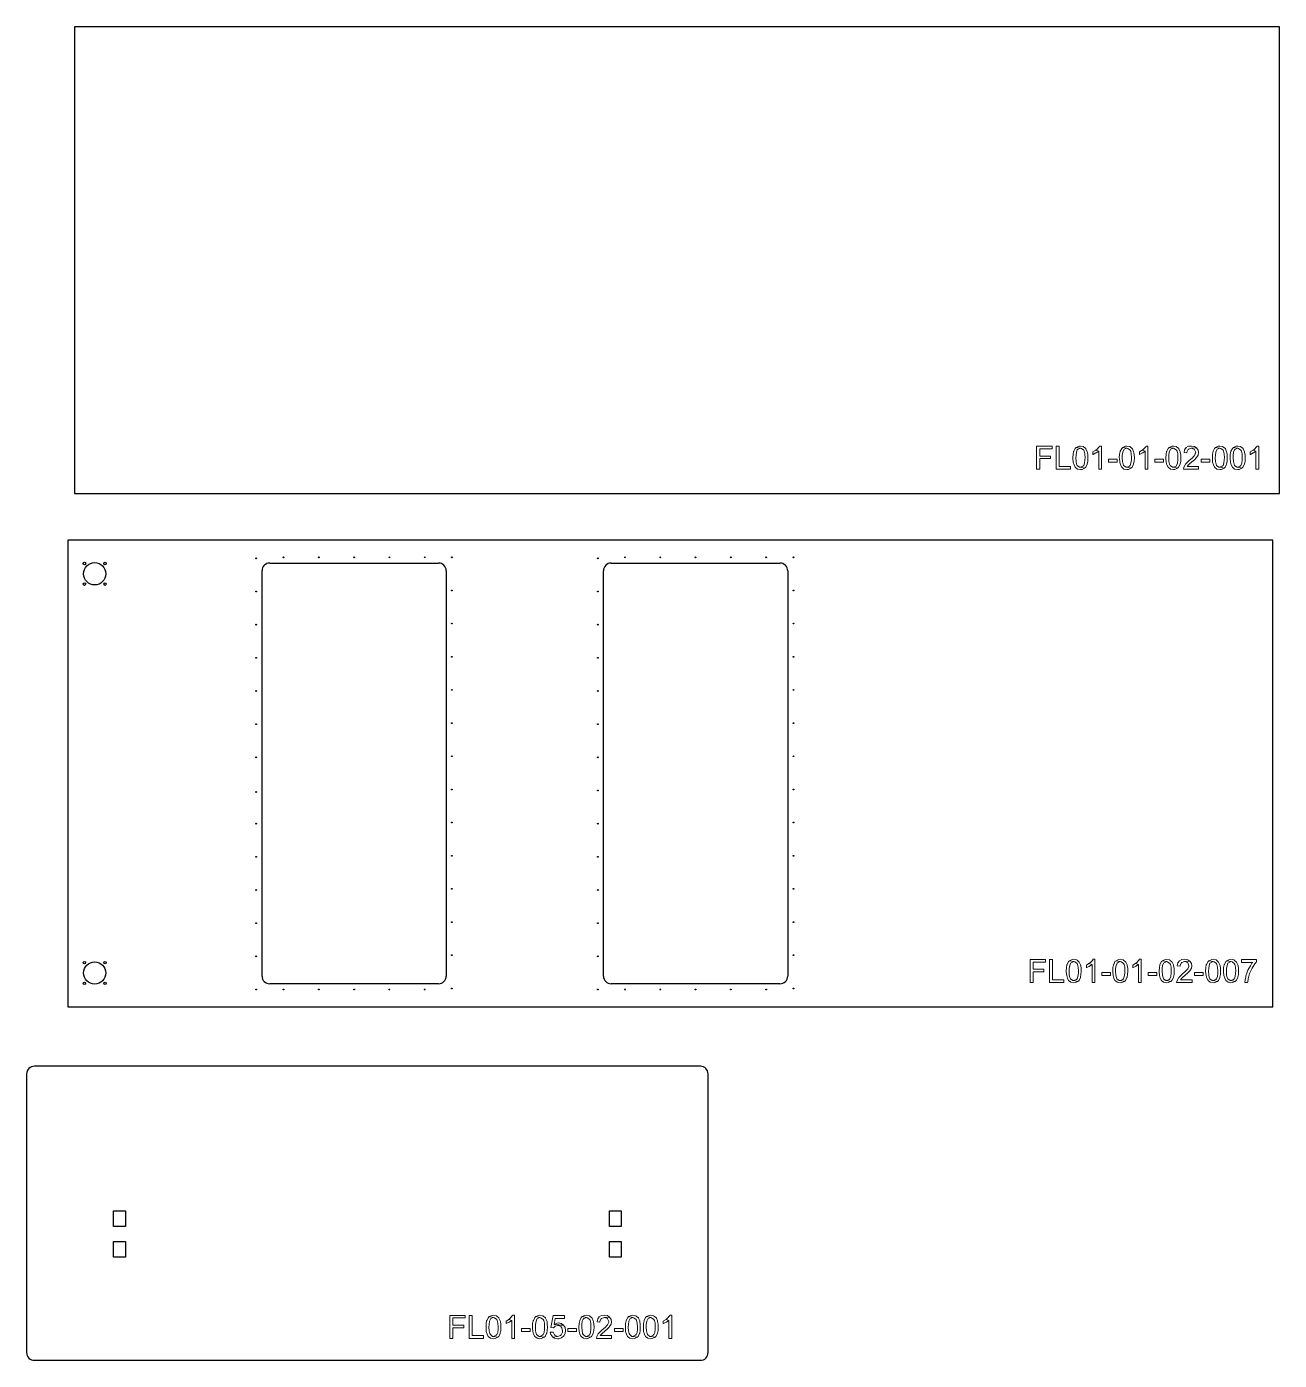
# Model space of a CAD drawing. Header units: millimetres. Extents: x 977 to 12288, y -94 to 5752.
# Drawn here: x 2686 to 4318, y 2632 to 4370 of the extents above; entities that cross this region are included whole.
import ezdxf

# ---------------------------------------------------------------- set-up
doc = ezdxf.new("R2010")
doc.units = ezdxf.units.MM

msp = doc.modelspace()

# ---------------------------------------------------------------- linework, layer by layer
at = {"color": 7, "linetype": 'Continuous', "lineweight": 25}
for p, q in [((4318.05211823, 4369.53646335), (2748.05211823, 4369.53646335)), ((2748.05211823, 4369.53646335), (2748.05211823, 3761.53646335)), ((4318.05211823, 3761.53646335), (4318.05211823, 4369.53646335)), ((2748.05211823, 3761.53646335), (4318.05211823, 3761.53646335)), ((4309.36430364, 3700.87212501), (2739.36430364, 3700.87212501)), ((2739.36430364, 3700.87212501), (2739.36430364, 3092.87212501)), ((4309.36430364, 3092.87212501), (4309.36430364, 3700.87212501)), ((3002.36430364, 3670.87212501), (3222.36430364, 3670.87212501)), ((3447.36430364, 3670.87212501), (3667.36430364, 3670.87212501)), ((2992.36430364, 3132.87212501), (2992.36430364, 3660.87212501)), ((3232.36430364, 3660.87212501), (3232.36430364, 3132.87212501)), ((3437.36430364, 3132.87212501), (3437.36430364, 3660.87212501)), ((3677.36430364, 3660.87212501), (3677.36430364, 3132.87212501)), ((3222.36430364, 3122.87212501), (3002.36430364, 3122.87212501)), ((3667.36430364, 3122.87212501), (3447.36430364, 3122.87212501)), ((2739.36430364, 3092.87212501), (4309.36430364, 3092.87212501)), ((2685.69009053, 3005.3439663), (2685.69009053, 2642.3439663)), ((3563.69009053, 3015.3439663), (2695.69009053, 3015.3439663)), ((3573.69009053, 2642.3439663), (3573.69009053, 3005.3439663)), ((2798.99009053, 2806.6439663), (2798.99009053, 2827.0439663)), ((2798.99009053, 2827.0439663), (2814.39009053, 2827.0439663)), ((2814.39009053, 2827.0439663), (2814.39009053, 2806.6439663)), ((3444.99009053, 2806.6439663), (3444.99009053, 2827.0439663)), ((3444.99009053, 2827.0439663), (3460.39009053, 2827.0439663)), ((3460.39009053, 2827.0439663), (3460.39009053, 2806.6439663)), ((2814.39009053, 2806.6439663), (2798.99009053, 2806.6439663)), ((3460.39009053, 2806.6439663), (3444.99009053, 2806.6439663)), ((2798.99009053, 2787.0439663), (2814.39009053, 2787.0439663)), ((2798.99009053, 2766.6439663), (2798.99009053, 2787.0439663)), ((2814.39009053, 2787.0439663), (2814.39009053, 2766.6439663)), ((3444.99009053, 2787.0439663), (3460.39009053, 2787.0439663)), ((3444.99009053, 2766.6439663), (3444.99009053, 2787.0439663)), ((3460.39009053, 2787.0439663), (3460.39009053, 2766.6439663)), ((2814.39009053, 2766.6439663), (2798.99009053, 2766.6439663)), ((3460.39009053, 2766.6439663), (3444.99009053, 2766.6439663)), ((2695.69009053, 2632.3439663), (3563.69009053, 2632.3439663))]:
    msp.add_line(p, q, dxfattribs=at)
at = {"color": 4, "lineweight": 0}
for points in [[(4022.07005166, 3823.24633634), (4001.763432, 3823.24633634), (4001.763432, 3793.35047962), (4005.99397776, 3793.35047962), (4005.99397776, 3806.88822606), (4019.81376059, 3806.88822606), (4019.81376059, 3810.27266267), (4005.99397776, 3810.27266267), (4005.99397776, 3819.57986335), (4022.07005166, 3819.57986335)], [(4031.09521595, 3823.24633634), (4027.14670657, 3823.24633634), (4027.14670657, 3793.35047962), (4045.76110793, 3793.35047962), (4045.76110793, 3796.73491623), (4031.09521595, 3796.73491623)], [(4058.7347816, 3823.24633634), (4056.76052691, 3823.24633634), (4053.3760903, 3821.55411804), (4058.7347816, 3820.4259725), (4060.14496352, 3820.14393612), (4063.24736374, 3817.88764504), (4063.81143651, 3816.47746312), (4064.65754566, 3813.09302651), (4064.93958205, 3808.0163716), (4064.65754566, 3805.19600776), (4064.0934729, 3800.965462), (4063.24736374, 3798.14509815), (4062.11921821, 3797.01695262), (4058.7347816, 3795.6067707), (4064.37550928, 3794.47862516), (4065.7856912, 3795.88880708), (4067.4779095, 3799.55528008), (4067.75994589, 3799.83731646), (4068.32401866, 3803.50378945), (4068.60605504, 3808.0163716), (4068.60605504, 3811.68284459), (4068.04198227, 3815.0672812), (4067.75994589, 3815.91339036), (4066.06772758, 3819.57986335), (4066.06772758, 3819.86189973), (4062.96532736, 3822.40022719), (4062.68329097, 3822.68226357)], [(4086.37434724, 3823.24633634), (4083.83601979, 3823.24633634), (4083.27194702, 3822.40022719), (4080.73361956, 3819.29782696), (4078.75936487, 3817.88764504), (4082.70787425, 3816.75949951), (4082.70787425, 3793.35047962), (4086.37434724, 3793.35047962)], [(4119.37260419, 3823.24633634), (4117.3983495, 3823.24633634), (4114.01391289, 3821.55411804), (4119.37260419, 3820.4259725), (4120.50074972, 3820.14393612), (4123.60314995, 3817.88764504), (4124.4492591, 3816.47746312), (4125.01333187, 3813.09302651), (4125.29536825, 3808.0163716), (4125.29536825, 3805.19600776), (4124.73129549, 3800.965462), (4123.60314995, 3798.14509815), (4122.7570408, 3797.01695262), (4119.37260419, 3795.6067707), (4124.73129549, 3794.47862516), (4126.14147741, 3795.88880708), (4128.1157321, 3799.55528008), (4128.1157321, 3799.83731646), (4128.96184125, 3803.50378945), (4129.24387763, 3808.0163716), (4128.96184125, 3811.68284459), (4128.39776848, 3815.0672812), (4128.1157321, 3815.91339036), (4126.70555017, 3819.57986335), (4126.42351379, 3819.86189973), (4123.60314995, 3822.40022719), (4123.32111356, 3822.68226357)], [(4146.73013345, 3823.24633634), (4144.47384238, 3823.24633634), (4143.90976961, 3822.40022719), (4141.08940577, 3819.29782696), (4139.39718746, 3817.88764504), (4143.06366045, 3816.75949951), (4143.06366045, 3793.35047962), (4146.73013345, 3793.35047962)], [(4180.01042678, 3823.24633634), (4178.03617209, 3823.24633634), (4174.65173548, 3821.55411804), (4180.01042678, 3820.4259725), (4181.13857231, 3820.14393612), (4184.24097254, 3817.88764504), (4184.80504531, 3816.47746312), (4185.65115446, 3813.09302651), (4185.93319084, 3808.0163716), (4185.93319084, 3805.19600776), (4185.36911808, 3800.965462), (4184.24097254, 3798.14509815), (4183.39486339, 3797.01695262), (4180.01042678, 3795.6067707), (4185.36911808, 3794.47862516), (4186.7793, 3795.88880708), (4188.75355469, 3799.55528008), (4188.75355469, 3799.83731646), (4189.59966384, 3803.50378945), (4189.59966384, 3808.0163716), (4189.59966384, 3811.68284459), (4189.03559107, 3815.0672812), (4188.75355469, 3815.91339036), (4187.06133638, 3819.57986335), (4187.06133638, 3819.86189973), (4184.24097254, 3822.40022719), (4183.95893615, 3822.68226357)], [(4203.41944666, 3823.24633634), (4199.75297367, 3822.96429996), (4196.65057344, 3821.27208165), (4194.67631875, 3818.45171781), (4193.8302096, 3814.78524482), (4197.49668259, 3814.22117205), (4197.49668259, 3815.34931759), (4199.1889009, 3818.7337542), (4199.75297367, 3819.29782696), (4203.41944666, 3820.4259725), (4210.18831988, 3820.99004527), (4207.36795604, 3822.68226357)], [(4240.36621298, 3823.24633634), (4238.39195829, 3823.24633634), (4235.00752168, 3821.55411804), (4240.36621298, 3820.4259725), (4241.7763949, 3820.14393612), (4244.87879513, 3817.88764504), (4245.4428679, 3816.47746312), (4246.28897705, 3813.09302651), (4246.57101343, 3808.0163716), (4246.28897705, 3805.19600776), (4245.72490428, 3800.965462), (4244.87879513, 3798.14509815), (4243.75064959, 3797.01695262), (4240.36621298, 3795.6067707), (4246.00694067, 3794.47862516), (4247.41712259, 3795.88880708), (4249.10934089, 3799.55528008), (4249.39137728, 3799.83731646), (4249.95545004, 3803.50378945), (4250.23748643, 3808.0163716), (4250.23748643, 3811.68284459), (4249.67341366, 3815.0672812), (4249.39137728, 3815.91339036), (4247.69915897, 3819.57986335), (4247.69915897, 3819.86189973), (4244.59675875, 3822.40022719), (4244.31472236, 3822.68226357)], [(4263.77523287, 3823.24633634), (4261.80097818, 3823.24633634), (4258.41654157, 3821.55411804), (4263.77523287, 3820.4259725), (4264.9033784, 3820.14393612), (4268.00577863, 3817.88764504), (4268.85188778, 3816.47746312), (4269.41596055, 3813.09302651), (4269.69799693, 3808.0163716), (4269.69799693, 3805.19600776), (4269.13392417, 3800.965462), (4268.00577863, 3798.14509815), (4267.15966948, 3797.01695262), (4263.77523287, 3795.6067707), (4269.13392417, 3794.47862516), (4270.54410609, 3795.88880708), (4272.51836078, 3799.55528008), (4272.51836078, 3799.83731646), (4273.36446993, 3803.50378945), (4273.64650631, 3808.0163716), (4273.36446993, 3811.68284459), (4272.80039716, 3815.0672812), (4272.51836078, 3815.91339036), (4271.10817885, 3819.57986335), (4270.82614247, 3819.86189973), (4268.00577863, 3822.40022719), (4267.72374224, 3822.68226357)], [(4291.13276213, 3823.24633634), (4288.87647106, 3823.24633634), (4288.31239829, 3822.40022719), (4285.49203445, 3819.29782696), (4283.79981614, 3817.88764504), (4287.46628913, 3816.75949951), (4287.46628913, 3793.35047962), (4291.13276213, 3793.35047962)], [(4053.3760903, 3821.55411804), (4051.96590838, 3820.14393612), (4050.27369007, 3816.47746312), (4049.99165369, 3816.19542674), (4049.42758092, 3812.52895375), (4049.14554454, 3808.0163716), (4049.14554454, 3806.88822606), (4049.42758092, 3802.37564392), (4050.55572646, 3798.70917092), (4051.96590838, 3795.88880708), (4055.0683086, 3793.35047962), (4058.7347816, 3792.78640686), (4060.99107267, 3792.78640686), (4064.37550928, 3794.47862516), (4058.7347816, 3795.6067707), (4057.60663606, 3795.88880708), (4054.50423583, 3798.14509815), (4053.94016307, 3799.55528008), (4053.09405391, 3802.93971668), (4052.81201753, 3808.0163716), (4053.09405391, 3811.40080821), (4053.65812668, 3815.34931759), (4054.78627222, 3818.16968143), (4055.35034499, 3819.01579058), (4058.7347816, 3820.4259725)], [(4078.75936487, 3817.88764504), (4075.09289188, 3815.91339036), (4075.09289188, 3812.24691736), (4075.37492826, 3812.24691736), (4079.04140125, 3814.22117205), (4079.32343764, 3814.22117205), (4082.70787425, 3816.75949951)], [(4095.39951153, 3802.09360753), (4095.39951153, 3806.04211691), (4106.6809669, 3806.04211691), (4106.6809669, 3802.09360753), (4095.39951153, 3802.09360753)], [(4114.01391289, 3821.55411804), (4112.60373097, 3820.14393612), (4110.62947628, 3816.47746312), (4110.62947628, 3816.19542674), (4109.78336713, 3812.52895375), (4109.50133074, 3808.0163716), (4109.78336713, 3806.88822606), (4110.06540351, 3802.37564392), (4110.91151266, 3798.70917092), (4112.60373097, 3795.88880708), (4115.42409481, 3793.35047962), (4119.37260419, 3792.78640686), (4121.34685888, 3792.78640686), (4124.73129549, 3794.47862516), (4119.37260419, 3795.6067707), (4118.24445865, 3795.88880708), (4115.14205842, 3798.14509815), (4114.57798566, 3799.55528008), (4113.7318765, 3802.93971668), (4113.44984012, 3808.0163716), (4113.44984012, 3811.40080821), (4114.01391289, 3815.34931759), (4115.42409481, 3818.16968143), (4115.98816758, 3819.01579058), (4119.37260419, 3820.4259725)], [(4139.39718746, 3817.88764504), (4135.73071447, 3815.91339036), (4135.73071447, 3812.24691736), (4136.01275085, 3812.24691736), (4139.67922384, 3814.22117205), (4139.96126023, 3814.22117205), (4143.06366045, 3816.75949951)], [(4155.75529774, 3802.09360753), (4155.75529774, 3806.04211691), (4167.03675311, 3806.04211691), (4167.03675311, 3802.09360753), (4155.75529774, 3802.09360753)], [(4174.65173548, 3821.55411804), (4173.24155356, 3820.14393612), (4171.26729887, 3816.47746312), (4170.98526248, 3816.19542674), (4170.42118972, 3812.52895375), (4170.13915333, 3808.0163716), (4170.13915333, 3806.88822606), (4170.7032261, 3802.37564392), (4171.54933525, 3798.70917092), (4173.24155356, 3795.88880708), (4176.0619174, 3793.35047962), (4180.01042678, 3792.78640686), (4181.98468147, 3792.78640686), (4185.36911808, 3794.47862516), (4180.01042678, 3795.6067707), (4178.88228124, 3795.88880708), (4175.77988101, 3798.14509815), (4174.93377186, 3799.55528008), (4174.08766271, 3802.93971668), (4174.08766271, 3808.0163716), (4174.08766271, 3811.40080821), (4174.65173548, 3815.34931759), (4175.77988101, 3818.16968143), (4176.34395378, 3819.01579058), (4180.01042678, 3820.4259725)], [(4210.18831988, 3820.99004527), (4203.41944666, 3820.4259725), (4204.26555581, 3820.14393612), (4207.36795604, 3818.7337542), (4207.64999242, 3818.45171781), (4209.06017434, 3815.0672812), (4208.77813796, 3814.22117205), (4207.36795604, 3810.55469906), (4206.52184689, 3809.99062629), (4204.26555581, 3807.45229883), (4200.59908282, 3804.34989861), (4198.34279175, 3802.37564392), (4195.80446429, 3799.83731646), (4195.24039152, 3798.99120731), (4193.54817322, 3795.88880708), (4192.98410045, 3793.35047962), (4212.72664734, 3793.35047962), (4212.72664734, 3796.73491623), (4198.06075536, 3796.73491623), (4199.75297367, 3798.70917092), (4200.59908282, 3799.55528008), (4203.98351943, 3802.6576803), (4203.98351943, 3802.6576803), (4207.36795604, 3805.47804414), (4209.62424711, 3807.73433522), (4209.9062835, 3808.29840798), (4212.16257457, 3811.40080821), (4212.72664734, 3815.0672812), (4212.16257457, 3817.88764504)], [(4216.39312033, 3802.09360753), (4216.39312033, 3806.04211691), (4227.6745757, 3806.04211691), (4227.6745757, 3802.09360753), (4216.39312033, 3802.09360753)], [(4235.00752168, 3821.55411804), (4233.59733976, 3820.14393612), (4231.90512146, 3816.47746312), (4231.62308507, 3816.19542674), (4231.05901231, 3812.52895375), (4230.77697592, 3808.0163716), (4230.77697592, 3806.88822606), (4231.05901231, 3802.37564392), (4232.18715784, 3798.70917092), (4233.59733976, 3795.88880708), (4236.69973999, 3793.35047962), (4240.36621298, 3792.78640686), (4242.62250406, 3792.78640686), (4246.00694067, 3794.47862516), (4240.36621298, 3795.6067707), (4239.23806745, 3795.88880708), (4236.13566722, 3798.14509815), (4235.57159445, 3799.55528008), (4234.7254853, 3802.93971668), (4234.44344892, 3808.0163716), (4234.7254853, 3811.40080821), (4235.28955807, 3815.34931759), (4236.41770361, 3818.16968143), (4236.98177637, 3819.01579058), (4240.36621298, 3820.4259725)], [(4258.41654157, 3821.55411804), (4257.00635965, 3820.14393612), (4255.03210496, 3816.47746312), (4255.03210496, 3816.19542674), (4254.18599581, 3812.52895375), (4253.90395942, 3808.0163716), (4253.90395942, 3806.88822606), (4254.46803219, 3802.37564392), (4255.31414134, 3798.70917092), (4257.00635965, 3795.88880708), (4259.82672349, 3793.35047962), (4263.77523287, 3792.78640686), (4265.74948756, 3792.78640686), (4269.13392417, 3794.47862516), (4263.77523287, 3795.6067707), (4262.64708733, 3795.88880708), (4259.5446871, 3798.14509815), (4258.98061434, 3799.55528008), (4258.13450518, 3802.93971668), (4257.8524688, 3808.0163716), (4257.8524688, 3811.40080821), (4258.41654157, 3815.34931759), (4259.82672349, 3818.16968143), (4260.39079626, 3819.01579058), (4263.77523287, 3820.4259725)], [(4283.79981614, 3817.88764504), (4280.13334315, 3815.91339036), (4280.13334315, 3812.24691736), (4280.41537953, 3812.24691736), (4284.08185252, 3814.22117205), (4284.36388891, 3814.22117205), (4287.46628913, 3816.75949951)], [(4013.32692375, 3154.53806955), (3993.30234048, 3154.53806955), (3993.30234048, 3124.64221283), (3997.25084985, 3124.64221283), (3997.25084985, 3138.17995927), (4011.35266906, 3138.17995927), (4011.35266906, 3141.84643226), (3997.25084985, 3141.84643226), (3997.25084985, 3151.15363294), (4013.32692375, 3151.15363294)], [(4022.35208804, 3154.53806955), (4018.40357866, 3154.53806955), (4018.40357866, 3124.64221283), (4037.3000164, 3124.64221283), (4037.3000164, 3128.02664944), (4022.35208804, 3128.02664944)], [(4044.63296239, 3152.84585124), (4043.50481685, 3151.7177057), (4041.53056216, 3148.05123271), (4041.24852578, 3147.48715994), (4040.68445301, 3143.82068695), (4040.40241663, 3139.3081048), (4040.40241663, 3138.17995927), (4040.9664894, 3133.66737712), (4041.81259855, 3130.00090413), (4043.50481685, 3127.18054028), (4046.32518069, 3124.92424921), (4050.27369007, 3124.07814006), (4052.24794476, 3124.36017644), (4055.63238137, 3125.77035836), (4050.27369007, 3127.18054028), (4048.86350815, 3127.18054028), (4046.04314431, 3129.43683136), (4045.19703516, 3130.84701328), (4044.35092601, 3134.23144989), (4044.06888962, 3139.3081048), (4044.35092601, 3142.69254141), (4044.91499877, 3146.64105079), (4046.04314431, 3149.46141463), (4046.60721708, 3150.30752378), (4050.27369007, 3151.7177057)], [(4050.27369007, 3154.82010593), (4048.29943538, 3154.53806955), (4044.63296239, 3152.84585124), (4050.27369007, 3151.7177057), (4051.40183561, 3151.43566932), (4054.50423583, 3149.17937825), (4055.0683086, 3148.05123271), (4055.91441776, 3144.38475972), (4056.19645414, 3139.3081048), (4056.19645414, 3136.48774096), (4055.63238137, 3132.2571952), (4054.50423583, 3129.43683136), (4053.65812668, 3128.5907222), (4050.27369007, 3127.18054028), (4055.63238137, 3125.77035836), (4057.04256329, 3127.18054028), (4058.7347816, 3130.84701328), (4059.01681798, 3131.41108605), (4059.58089075, 3134.79552266), (4059.86292713, 3139.3081048), (4059.86292713, 3142.9745778), (4059.29885436, 3146.35901441), (4059.01681798, 3147.48715994), (4057.32459968, 3150.87159655), (4057.32459968, 3151.15363294), (4054.50423583, 3153.69196039), (4053.94016307, 3153.97399678)], [(4070.01623696, 3149.17937825), (4066.63180035, 3147.20512356), (4066.63180035, 3143.53865056), (4066.91383674, 3143.82068695), (4070.29827335, 3145.51290525), (4070.58030973, 3145.79494164), (4073.96474634, 3148.05123271)], [(4077.63121933, 3154.82010593), (4075.09289188, 3154.82010593), (4074.81085549, 3153.69196039), (4071.99049165, 3150.58956017), (4070.01623696, 3149.17937825), (4073.96474634, 3148.05123271), (4073.96474634, 3124.64221283), (4077.63121933, 3124.64221283)], [(4105.27078498, 3152.84585124), (4103.86060306, 3151.7177057), (4102.16838475, 3148.05123271), (4101.88634837, 3147.48715994), (4101.04023922, 3143.82068695), (4101.04023922, 3139.3081048), (4101.04023922, 3138.17995927), (4101.3222756, 3133.66737712), (4102.45042114, 3130.00090413), (4103.86060306, 3127.18054028), (4106.96300328, 3124.92424921), (4110.62947628, 3124.07814006), (4112.88576735, 3124.36017644), (4116.27020396, 3125.77035836), (4110.62947628, 3127.18054028), (4109.50133074, 3127.18054028), (4106.39893052, 3129.43683136), (4105.83485775, 3130.84701328), (4104.9887486, 3134.23144989), (4104.70671221, 3139.3081048), (4104.70671221, 3142.69254141), (4105.55282136, 3146.64105079), (4106.6809669, 3149.46141463), (4107.24503967, 3150.30752378), (4110.62947628, 3151.7177057)], [(4110.62947628, 3154.82010593), (4108.65522159, 3154.53806955), (4105.27078498, 3152.84585124), (4110.62947628, 3151.7177057), (4112.0396582, 3151.43566932), (4114.86002204, 3149.17937825), (4115.70613119, 3148.05123271), (4116.55224035, 3144.38475972), (4116.83427673, 3139.3081048), (4116.55224035, 3136.48774096), (4115.98816758, 3132.2571952), (4114.86002204, 3129.43683136), (4114.01391289, 3128.5907222), (4110.62947628, 3127.18054028), (4116.27020396, 3125.77035836), (4117.3983495, 3127.18054028), (4119.37260419, 3130.84701328), (4119.65464057, 3131.41108605), (4120.21871334, 3134.79552266), (4120.50074972, 3139.3081048), (4120.50074972, 3142.9745778), (4119.93667696, 3146.35901441), (4119.65464057, 3147.48715994), (4117.96242227, 3150.87159655), (4117.96242227, 3151.15363294), (4114.86002204, 3153.69196039), (4114.57798566, 3153.97399678)], [(4130.65405955, 3149.17937825), (4126.98758656, 3147.20512356), (4126.98758656, 3143.53865056), (4127.26962294, 3143.82068695), (4130.93609594, 3145.51290525), (4131.21813232, 3145.79494164), (4134.32053255, 3148.05123271)], [(4137.98700554, 3154.82010593), (4135.73071447, 3154.82010593), (4135.1666417, 3153.69196039), (4132.34627786, 3150.58956017), (4130.65405955, 3149.17937825), (4134.32053255, 3148.05123271), (4134.32053255, 3124.64221283), (4137.98700554, 3124.64221283)], [(4165.90860757, 3152.84585124), (4164.49842565, 3151.7177057), (4162.52417096, 3148.05123271), (4162.52417096, 3147.48715994), (4161.67806181, 3143.82068695), (4161.39602542, 3139.3081048), (4161.39602542, 3138.17995927), (4161.96009819, 3133.66737712), (4162.80620734, 3130.00090413), (4164.49842565, 3127.18054028), (4167.31878949, 3124.92424921), (4171.26729887, 3124.07814006), (4173.24155356, 3124.36017644), (4176.62599017, 3125.77035836), (4171.26729887, 3127.18054028), (4170.13915333, 3127.18054028), (4167.03675311, 3129.43683136), (4166.47268034, 3130.84701328), (4165.62657119, 3134.23144989), (4165.3445348, 3139.3081048), (4165.3445348, 3142.69254141), (4165.90860757, 3146.64105079), (4167.03675311, 3149.46141463), (4167.88286226, 3150.30752378), (4171.26729887, 3151.7177057)], [(4171.26729887, 3154.82010593), (4169.29304418, 3154.53806955), (4165.90860757, 3152.84585124), (4171.26729887, 3151.7177057), (4172.39544441, 3151.43566932), (4175.49784463, 3149.17937825), (4176.34395378, 3148.05123271), (4176.90802655, 3144.38475972), (4177.19006294, 3139.3081048), (4177.19006294, 3136.48774096), (4176.62599017, 3132.2571952), (4175.49784463, 3129.43683136), (4174.65173548, 3128.5907222), (4171.26729887, 3127.18054028), (4176.62599017, 3125.77035836), (4178.03617209, 3127.18054028), (4180.01042678, 3130.84701328), (4180.01042678, 3131.41108605), (4180.85653593, 3134.79552266), (4181.13857231, 3139.3081048), (4180.85653593, 3142.9745778), (4180.29246316, 3146.35901441), (4180.01042678, 3147.48715994), (4178.60024486, 3150.87159655), (4178.31820847, 3151.15363294), (4175.49784463, 3153.69196039), (4175.21580825, 3153.97399678)], [(4201.44519197, 3152.28177847), (4194.67631875, 3151.7177057), (4195.5224279, 3151.7177057), (4198.62482813, 3150.30752378), (4198.90686451, 3150.0254874), (4200.31704644, 3146.35901441), (4200.31704644, 3145.51290525), (4198.62482813, 3142.12846864), (4198.06075536, 3141.28235949), (4195.5224279, 3138.74403203), (4191.85595491, 3135.64163181), (4189.59966384, 3133.66737712), (4187.06133638, 3131.12904966), (4186.49726361, 3130.28294051), (4184.80504531, 3127.18054028), (4184.24097254, 3124.64221283), (4204.26555581, 3124.64221283), (4204.26555581, 3128.02664944), (4189.31762745, 3128.02664944), (4191.00984576, 3130.28294051), (4191.85595491, 3130.84701328), (4195.24039152, 3133.9494135), (4195.24039152, 3133.9494135), (4198.62482813, 3137.05181373), (4200.8811192, 3139.3081048), (4201.44519197, 3139.59014119), (4203.41944666, 3142.9745778), (4203.98351943, 3146.35901441), (4203.70148304, 3149.17937825)], [(4194.67631875, 3154.82010593), (4191.00984576, 3154.25603316), (4187.90744553, 3152.56381486), (4185.93319084, 3150.0254874), (4185.08708169, 3146.07697802), (4188.75355469, 3145.79494164), (4188.75355469, 3146.92308717), (4190.44577299, 3150.0254874), (4191.00984576, 3150.58956017), (4194.67631875, 3151.7177057), (4201.44519197, 3152.28177847), (4198.62482813, 3153.97399678)], [(4226.26439378, 3152.84585124), (4225.13624824, 3151.7177057), (4223.16199355, 3148.05123271), (4222.87995717, 3147.48715994), (4222.3158844, 3143.82068695), (4222.03384801, 3139.3081048), (4222.03384801, 3138.17995927), (4222.59792078, 3133.66737712), (4223.44402993, 3130.00090413), (4225.13624824, 3127.18054028), (4227.95661208, 3124.92424921), (4231.90512146, 3124.07814006), (4233.87937615, 3124.36017644), (4237.26381276, 3125.77035836), (4231.90512146, 3127.18054028), (4230.49493954, 3127.18054028), (4227.6745757, 3129.43683136), (4226.82846654, 3130.84701328), (4225.98235739, 3134.23144989), (4225.70032101, 3139.3081048), (4225.98235739, 3142.69254141), (4226.54643016, 3146.64105079), (4227.6745757, 3149.46141463), (4228.23864847, 3150.30752378), (4231.90512146, 3151.7177057)], [(4231.90512146, 3154.82010593), (4229.93086677, 3154.53806955), (4226.26439378, 3152.84585124), (4231.90512146, 3151.7177057), (4233.033267, 3151.43566932), (4236.13566722, 3149.17937825), (4236.69973999, 3148.05123271), (4237.54584914, 3144.38475972), (4237.82788553, 3139.3081048), (4237.82788553, 3136.48774096), (4237.26381276, 3132.2571952), (4236.13566722, 3129.43683136), (4235.28955807, 3128.5907222), (4231.90512146, 3127.18054028), (4237.26381276, 3125.77035836), (4238.67399468, 3127.18054028), (4240.36621298, 3130.84701328), (4240.64824937, 3131.41108605), (4241.49435852, 3134.79552266), (4241.49435852, 3139.3081048), (4241.49435852, 3142.9745778), (4240.93028575, 3146.35901441), (4240.64824937, 3147.48715994), (4238.95603106, 3150.87159655), (4238.95603106, 3151.15363294), (4236.13566722, 3153.69196039), (4235.57159445, 3153.97399678)], [(4249.67341366, 3152.84585124), (4248.26323174, 3151.7177057), (4246.57101343, 3148.05123271), (4246.28897705, 3147.48715994), (4245.4428679, 3143.82068695), (4245.4428679, 3139.3081048), (4245.4428679, 3138.17995927), (4245.72490428, 3133.66737712), (4246.85304982, 3130.00090413), (4248.26323174, 3127.18054028), (4251.36563196, 3124.92424921), (4255.03210496, 3124.07814006), (4257.00635965, 3124.36017644), (4260.67283264, 3125.77035836), (4255.03210496, 3127.18054028), (4253.90395942, 3127.18054028), (4250.8015592, 3129.43683136), (4250.23748643, 3130.84701328), (4249.39137728, 3134.23144989), (4249.10934089, 3139.3081048), (4249.10934089, 3142.69254141), (4249.95545004, 3146.64105079), (4251.08359558, 3149.46141463), (4251.64766835, 3150.30752378), (4255.03210496, 3151.7177057)], [(4255.03210496, 3154.82010593), (4253.05785027, 3154.53806955), (4249.67341366, 3152.84585124), (4255.03210496, 3151.7177057), (4256.44228688, 3151.43566932), (4259.26265072, 3149.17937825), (4260.10875987, 3148.05123271), (4260.95486903, 3144.38475972), (4261.23690541, 3139.3081048), (4260.95486903, 3136.48774096), (4260.39079626, 3132.2571952), (4259.26265072, 3129.43683136), (4258.41654157, 3128.5907222), (4255.03210496, 3127.18054028), (4260.67283264, 3125.77035836), (4261.80097818, 3127.18054028), (4263.77523287, 3130.84701328), (4264.05726925, 3131.41108605), (4264.62134202, 3134.79552266), (4264.9033784, 3139.3081048), (4264.62134202, 3142.9745778), (4264.33930564, 3146.35901441), (4264.05726925, 3147.48715994), (4262.36505095, 3150.87159655), (4262.36505095, 3151.15363294), (4259.26265072, 3153.69196039), (4258.98061434, 3153.97399678)], [(4288.31239829, 3154.25603316), (4268.85188778, 3154.25603316), (4268.85188778, 3150.58956017), (4283.51777976, 3150.58956017), (4282.38963422, 3149.46141463), (4280.41537953, 3146.35901441), (4278.15908846, 3142.69254141), (4277.03094292, 3140.43625034), (4275.620761, 3136.76977735), (4274.49261546, 3133.10330435), (4274.21057908, 3131.97515881), (4273.36446993, 3128.02664944), (4273.08243354, 3124.64221283), (4276.74890654, 3124.64221283), (4277.03094292, 3125.2062856), (4277.31297931, 3129.15479497), (4278.15908846, 3132.82126797), (4279.28723399, 3136.20570458), (4280.9794523, 3139.87217757), (4282.6716706, 3143.25661418), (4283.79981614, 3145.51290525), (4286.05610721, 3148.61530548), (4288.31239829, 3151.43566932)], [(4086.65638363, 3133.66737712), (4086.65638363, 3137.33385011), (4097.93783899, 3137.33385011), (4097.93783899, 3133.66737712), (4086.65638363, 3133.66737712)], [(4147.01216983, 3133.66737712), (4147.01216983, 3137.33385011), (4158.57566158, 3137.33385011), (4158.57566158, 3133.66737712), (4147.01216983, 3133.66737712)], [(4207.64999242, 3133.66737712), (4207.64999242, 3137.33385011), (4218.93144779, 3137.33385011), (4218.93144779, 3133.66737712), (4207.64999242, 3133.66737712)], [(3257.18737787, 2690.87025402), (3237.1627946, 2690.87025402), (3237.1627946, 2660.9743973), (3241.11130397, 2660.9743973), (3241.11130397, 2674.51214374), (3255.21312318, 2674.51214374), (3255.21312318, 2678.17861673), (3241.11130397, 2678.17861673), (3241.11130397, 2687.48581741), (3257.18737787, 2687.48581741)], [(3266.21254216, 2690.87025402), (3262.26403278, 2690.87025402), (3262.26403278, 2660.9743973), (3280.87843414, 2660.9743973), (3280.87843414, 2664.64087029), (3266.21254216, 2664.64087029)], [(3288.49341651, 2689.4600721), (3287.36527097, 2688.04989018), (3285.39101628, 2684.38341718), (3285.1089799, 2683.81934442), (3284.54490713, 2680.15287142), (3284.26287075, 2675.64028928), (3284.26287075, 2674.51214374), (3284.54490713, 2669.99956159), (3285.67305267, 2666.3330886), (3287.08323459, 2663.51272476), (3290.18563481, 2661.25643368), (3294.13414419, 2660.41032453), (3296.10839888, 2660.69236092), (3299.49283549, 2662.38457922), (3294.13414419, 2663.51272476), (3292.72396227, 2663.51272476), (3289.90359843, 2666.05105221), (3289.05748928, 2667.17919775), (3288.21138012, 2670.84567075), (3287.92934374, 2675.64028928), (3288.21138012, 2679.02472589), (3288.77545289, 2683.25527165), (3289.90359843, 2685.7935991), (3290.4676712, 2686.63970826), (3293.85210781, 2688.04989018)], [(3294.13414419, 2691.1522904), (3292.1598895, 2690.87025402), (3288.49341651, 2689.4600721), (3293.85210781, 2688.04989018), (3295.26228973, 2687.76785379), (3298.36468995, 2685.51156272), (3298.92876272, 2684.38341718), (3299.77487187, 2680.71694419), (3300.05690826, 2675.64028928), (3300.05690826, 2672.81992543), (3299.49283549, 2668.58937967), (3298.36468995, 2666.05105221), (3297.5185808, 2664.92290668), (3294.13414419, 2663.51272476), (3299.49283549, 2662.38457922), (3300.90301741, 2663.51272476), (3302.59523572, 2667.17919775), (3302.8772721, 2667.74327052), (3303.44134487, 2671.40974351), (3303.72338125, 2675.64028928), (3303.72338125, 2679.30676227), (3303.15930848, 2682.97323526), (3302.8772721, 2683.81934442), (3301.1850538, 2687.20378103), (3301.1850538, 2687.48581741), (3298.36468995, 2690.02414487), (3297.80061719, 2690.30618125)], [(3313.87669108, 2685.51156272), (3310.49225447, 2683.53730803), (3310.49225447, 2680.15287142), (3310.49225447, 2680.15287142), (3314.15872747, 2681.84508973), (3314.44076385, 2682.12712611), (3317.82520046, 2684.38341718)], [(3321.49167345, 2691.1522904), (3318.953346, 2691.1522904), (3318.38927323, 2690.30618125), (3315.85094577, 2687.20378103), (3313.87669108, 2685.51156272), (3317.82520046, 2684.38341718), (3317.82520046, 2660.9743973), (3321.49167345, 2660.9743973)], [(3349.1312391, 2689.4600721), (3347.72105718, 2688.04989018), (3346.02883887, 2684.38341718), (3345.74680249, 2683.81934442), (3344.90069334, 2680.15287142), (3344.90069334, 2675.64028928), (3344.90069334, 2674.51214374), (3345.18272972, 2669.99956159), (3346.31087526, 2666.3330886), (3347.72105718, 2663.51272476), (3350.8234574, 2661.25643368), (3354.4899304, 2660.41032453), (3356.46418509, 2660.69236092), (3360.13065808, 2662.38457922), (3354.4899304, 2663.51272476), (3353.36178486, 2663.51272476), (3350.25938464, 2666.05105221), (3349.69531187, 2667.17919775), (3348.84920272, 2670.84567075), (3348.56716633, 2675.64028928), (3348.56716633, 2679.02472589), (3349.41327548, 2683.25527165), (3350.54142102, 2685.7935991), (3351.10549379, 2686.63970826), (3354.4899304, 2688.04989018)], [(3354.4899304, 2691.1522904), (3352.51567571, 2690.87025402), (3349.1312391, 2689.4600721), (3354.4899304, 2688.04989018), (3355.90011232, 2687.76785379), (3358.72047616, 2685.51156272), (3359.56658531, 2684.38341718), (3360.41269446, 2680.71694419), (3360.69473085, 2675.64028928), (3360.41269446, 2672.81992543), (3359.8486217, 2668.58937967), (3358.72047616, 2666.05105221), (3357.87436701, 2664.92290668), (3354.4899304, 2663.51272476), (3360.13065808, 2662.38457922), (3361.25880362, 2663.51272476), (3363.23305831, 2667.17919775), (3363.51509469, 2667.74327052), (3364.07916746, 2671.40974351), (3364.36120384, 2675.64028928), (3364.07916746, 2679.30676227), (3363.79713107, 2682.97323526), (3363.51509469, 2683.81934442), (3361.82287639, 2687.20378103), (3361.82287639, 2687.48581741), (3358.72047616, 2690.02414487), (3358.43843978, 2690.30618125)], [(3386.64207819, 2690.58821763), (3371.69414983, 2690.58821763), (3368.87378599, 2675.07621651), (3372.2582226, 2674.79418012), (3374.51451367, 2676.76843481), (3377.6169139, 2677.61454396), (3385.23189627, 2678.17861673), (3373.10433175, 2679.02472589), (3374.51451367, 2686.92174464), (3386.64207819, 2686.92174464)], [(3385.23189627, 2678.17861673), (3377.6169139, 2677.61454396), (3379.02709582, 2677.61454396), (3382.41153243, 2675.92232566), (3383.25764158, 2674.79418012), (3384.10375073, 2670.84567075), (3383.82171435, 2668.87141606), (3382.12949604, 2665.48697945), (3381.28338689, 2664.64087029), (3377.6169139, 2663.51272476), (3371.13007706, 2662.6666156), (3373.66840452, 2661.25643368), (3377.6169139, 2660.41032453), (3379.02709582, 2660.41032453), (3382.69356881, 2661.53847007), (3385.51393265, 2664.07679753), (3387.20615096, 2667.17919775), (3388.05226011, 2671.12770713), (3387.20615096, 2675.07621651)], [(3378.74505943, 2680.99898057), (3376.48876836, 2680.71694419), (3373.10433175, 2679.02472589), (3385.23189627, 2678.17861673), (3382.41153243, 2680.15287142)], [(3409.76906169, 2689.4600721), (3408.35887977, 2688.04989018), (3406.38462508, 2684.38341718), (3406.38462508, 2683.81934442), (3405.53851593, 2680.15287142), (3405.25647954, 2675.64028928), (3405.25647954, 2674.51214374), (3405.82055231, 2669.99956159), (3406.66666146, 2666.3330886), (3408.35887977, 2663.51272476), (3411.17924361, 2661.25643368), (3415.12775299, 2660.41032453), (3417.10200768, 2660.69236092), (3420.48644429, 2662.38457922), (3415.12775299, 2663.51272476), (3413.99960745, 2663.51272476), (3410.89720723, 2666.05105221), (3410.05109807, 2667.17919775), (3409.48702531, 2670.84567075), (3409.20498892, 2675.64028928), (3409.20498892, 2679.02472589), (3409.76906169, 2683.25527165), (3410.89720723, 2685.7935991), (3411.74331638, 2686.63970826), (3415.12775299, 2688.04989018)], [(3415.12775299, 2691.1522904), (3413.1534983, 2690.87025402), (3409.76906169, 2689.4600721), (3415.12775299, 2688.04989018), (3416.25589852, 2687.76785379), (3419.35829875, 2685.51156272), (3419.92237152, 2684.38341718), (3420.76848067, 2680.71694419), (3421.05051706, 2675.64028928), (3421.05051706, 2672.81992543), (3420.48644429, 2668.58937967), (3419.35829875, 2666.05105221), (3418.5121896, 2664.92290668), (3415.12775299, 2663.51272476), (3420.48644429, 2662.38457922), (3421.89662621, 2663.51272476), (3423.8708809, 2667.17919775), (3423.8708809, 2667.74327052), (3424.71699005, 2671.40974351), (3424.99902643, 2675.64028928), (3424.71699005, 2679.30676227), (3424.15291728, 2682.97323526), (3423.8708809, 2683.81934442), (3422.46069898, 2687.20378103), (3422.17866259, 2687.48581741), (3419.35829875, 2690.02414487), (3419.07626237, 2690.30618125)], [(3445.30564609, 2688.61396295), (3438.53677287, 2688.04989018), (3439.38288202, 2688.04989018), (3442.48528225, 2686.63970826), (3442.76731863, 2686.35767187), (3444.17750055, 2682.97323526), (3444.17750055, 2681.84508973), (3442.48528225, 2678.46065312), (3441.92120948, 2677.61454396), (3439.38288202, 2675.07621651), (3435.71640903, 2671.97381628), (3433.46011796, 2669.99956159), (3430.9217905, 2667.46123414), (3430.35771773, 2666.89716137), (3428.66549943, 2663.51272476), (3428.10142666, 2660.9743973), (3447.84397355, 2660.9743973), (3447.84397355, 2664.64087029), (3433.17808157, 2664.64087029), (3434.87029988, 2666.61512498), (3435.71640903, 2667.46123414), (3439.10084564, 2670.28159798), (3439.10084564, 2670.28159798), (3442.48528225, 2673.3839982), (3444.74157332, 2675.64028928), (3445.30564609, 2676.20436204), (3447.27990078, 2679.30676227), (3447.84397355, 2682.69119888), (3447.56193716, 2685.51156272)], [(3438.53677287, 2691.1522904), (3434.87029988, 2690.58821763), (3431.76789965, 2688.89599933), (3429.79364496, 2686.35767187), (3428.94753581, 2682.40916249), (3432.6140088, 2682.12712611), (3432.6140088, 2683.25527165), (3434.30622711, 2686.35767187), (3434.87029988, 2686.92174464), (3438.53677287, 2688.04989018), (3445.30564609, 2688.61396295), (3442.48528225, 2690.58821763)], [(3470.1248479, 2689.4600721), (3468.99670236, 2688.04989018), (3467.02244767, 2684.38341718), (3466.74041129, 2683.81934442), (3466.17633852, 2680.15287142), (3465.89430213, 2675.64028928), (3465.89430213, 2674.51214374), (3466.17633852, 2669.99956159), (3467.30448405, 2666.3330886), (3468.71466597, 2663.51272476), (3471.8170662, 2661.25643368), (3475.76557558, 2660.41032453), (3477.73983027, 2660.69236092), (3481.12426688, 2662.38457922), (3475.76557558, 2663.51272476), (3474.35539366, 2663.51272476), (3471.53502982, 2666.05105221), (3470.68892066, 2667.17919775), (3469.84281151, 2670.84567075), (3469.56077513, 2675.64028928), (3469.84281151, 2679.02472589), (3470.40688428, 2683.25527165), (3471.53502982, 2685.7935991), (3472.09910258, 2686.63970826), (3475.48353919, 2688.04989018)], [(3475.76557558, 2691.1522904), (3473.79132089, 2690.87025402), (3470.1248479, 2689.4600721), (3475.48353919, 2688.04989018), (3476.89372111, 2687.76785379), (3479.99612134, 2685.51156272), (3480.56019411, 2684.38341718), (3481.40630326, 2680.71694419), (3481.68833965, 2675.64028928), (3481.68833965, 2672.81992543), (3481.12426688, 2668.58937967), (3479.99612134, 2666.05105221), (3479.15001219, 2664.92290668), (3475.76557558, 2663.51272476), (3481.12426688, 2662.38457922), (3482.5344488, 2663.51272476), (3484.2266671, 2667.17919775), (3484.50870349, 2667.74327052), (3485.07277625, 2671.40974351), (3485.35481264, 2675.64028928), (3485.35481264, 2679.30676227), (3484.79073987, 2682.97323526), (3484.50870349, 2683.81934442), (3482.81648518, 2687.20378103), (3482.81648518, 2687.48581741), (3479.99612134, 2690.02414487), (3479.43204857, 2690.30618125)], [(3493.53386778, 2689.4600721), (3492.12368586, 2688.04989018), (3490.14943117, 2684.38341718), (3490.14943117, 2683.81934442), (3489.30332202, 2680.15287142), (3489.30332202, 2675.64028928), (3489.30332202, 2674.51214374), (3489.5853584, 2669.99956159), (3490.71350394, 2666.3330886), (3492.12368586, 2663.51272476), (3494.9440497, 2661.25643368), (3498.89255908, 2660.41032453), (3500.86681377, 2660.69236092), (3504.53328676, 2662.38457922), (3498.89255908, 2663.51272476), (3497.76441354, 2663.51272476), (3494.66201332, 2666.05105221), (3494.09794055, 2667.17919775), (3493.25183139, 2670.84567075), (3492.96979501, 2675.64028928), (3492.96979501, 2679.02472589), (3493.81590416, 2683.25527165), (3494.9440497, 2685.7935991), (3495.50812247, 2686.63970826), (3498.89255908, 2688.04989018)], [(3498.89255908, 2691.1522904), (3496.91830439, 2690.87025402), (3493.53386778, 2689.4600721), (3498.89255908, 2688.04989018), (3500.02070461, 2687.76785379), (3503.12310484, 2685.51156272), (3503.96921399, 2684.38341718), (3504.81532314, 2680.71694419), (3504.81532314, 2675.64028928), (3504.81532314, 2672.81992543), (3504.25125038, 2668.58937967), (3503.12310484, 2666.05105221), (3502.27699569, 2664.92290668), (3498.89255908, 2663.51272476), (3504.53328676, 2662.38457922), (3505.6614323, 2663.51272476), (3507.63568699, 2667.17919775), (3507.91772337, 2667.74327052), (3508.48179614, 2671.40974351), (3508.76383252, 2675.64028928), (3508.48179614, 2679.30676227), (3507.91772337, 2682.97323526), (3507.91772337, 2683.81934442), (3506.22550507, 2687.20378103), (3506.22550507, 2687.48581741), (3503.12310484, 2690.02414487), (3502.84106846, 2690.30618125)], [(3518.91714235, 2685.51156272), (3515.25066936, 2683.53730803), (3515.25066936, 2680.15287142), (3515.53270574, 2680.15287142), (3519.19917874, 2681.84508973), (3519.48121512, 2682.12712611), (3522.58361535, 2684.38341718)], [(3526.25008834, 2691.1522904), (3523.99379727, 2691.1522904), (3523.4297245, 2690.30618125), (3520.60936066, 2687.20378103), (3518.91714235, 2685.51156272), (3522.58361535, 2684.38341718), (3522.58361535, 2660.9743973), (3526.25008834, 2660.9743973)], [(3330.51683775, 2669.99956159), (3330.51683775, 2673.66603459), (3341.79829311, 2673.66603459), (3341.79829311, 2669.99956159), (3330.51683775, 2669.99956159)], [(3371.97618621, 2669.15345244), (3368.02767684, 2668.87141606), (3368.87378599, 2665.76901583), (3371.13007706, 2662.6666156), (3377.6169139, 2663.51272476), (3377.6169139, 2663.51272476), (3373.9504409, 2664.92290668), (3373.38636814, 2665.48697945)], [(3390.87262395, 2669.99956159), (3390.87262395, 2673.66603459), (3402.15407932, 2673.66603459), (3402.15407932, 2669.99956159), (3390.87262395, 2669.99956159)], [(3451.51044654, 2669.99956159), (3451.51044654, 2673.66603459), (3462.79190191, 2673.66603459), (3462.79190191, 2669.99956159), (3451.51044654, 2669.99956159)]]:
    msp.add_lwpolyline(points, close=True, dxfattribs=at)
at = {"color": 7, "linetype": 'Continuous', "lineweight": 25}
for centre, radius in [((2760.92927479, 3670.30715386), 1.65), ((2774.36430364, 3656.87212501), 14.5), ((2787.79933248, 3670.30715386), 1.65), ((2984.86430364, 3676.97212501), 0.5), ((3020.36430364, 3678.37212501), 0.5), ((3066.36430364, 3678.37212501), 0.5), ((3112.36430364, 3678.37212501), 0.5), ((3158.36430364, 3678.37212501), 0.5), ((3204.36430364, 3678.37212501), 0.5), ((3239.86430364, 3678.37212501), 0.5), ((3429.86430364, 3676.97212501), 0.5), ((3465.36430364, 3678.37212501), 0.5), ((3511.36430364, 3678.37212501), 0.5), ((3557.36430364, 3678.37212501), 0.5), ((3603.36430364, 3678.37212501), 0.5), ((3649.36430364, 3678.37212501), 0.5), ((3684.86430364, 3678.37212501), 0.5), ((2760.92927479, 3643.43709617), 1.65), ((2787.79933248, 3643.43709617), 1.65), ((2984.86430364, 3633.77212501), 0.5), ((3239.86430364, 3635.17212501), 0.5), ((3429.86430364, 3633.77212501), 0.5), ((3684.86430364, 3635.17212501), 0.5), ((2984.86430364, 3590.57212501), 0.5), ((3239.86430364, 3591.97212501), 0.5), ((3429.86430364, 3590.57212501), 0.5), ((3684.86430364, 3591.97212501), 0.5), ((2984.86430364, 3547.37212501), 0.5), ((3239.86430364, 3548.77212501), 0.5), ((3429.86430364, 3547.37212501), 0.5), ((3684.86430364, 3548.77212501), 0.5), ((2984.86430364, 3504.17212501), 0.5), ((3239.86430364, 3505.57212501), 0.5), ((3429.86430364, 3504.17212501), 0.5), ((3684.86430364, 3505.57212501), 0.5), ((2984.86430364, 3460.97212501), 0.5), ((3239.86430364, 3462.37212501), 0.5), ((3429.86430364, 3460.97212501), 0.5), ((3684.86430364, 3462.37212501), 0.5), ((2984.86430364, 3417.77212501), 0.5), ((3239.86430364, 3419.17212501), 0.5), ((3429.86430364, 3417.77212501), 0.5), ((3684.86430364, 3419.17212501), 0.5), ((2984.86430364, 3372.57212501), 0.5), ((3239.86430364, 3375.97212501), 0.5), ((3429.86430364, 3374.57212501), 0.5), ((3684.86430364, 3375.97212501), 0.5), ((2984.86430364, 3331.37212501), 0.5), ((3239.86430364, 3332.77212501), 0.5), ((3429.86430364, 3331.37212501), 0.5), ((3684.86430364, 3332.77212501), 0.5), ((2984.86430364, 3288.17212501), 0.5), ((3239.86430364, 3289.57212501), 0.5), ((3429.86430364, 3288.17212501), 0.5), ((3684.86430364, 3289.57212501), 0.5), ((2984.86430364, 3244.97212501), 0.5), ((3239.86430364, 3246.37212501), 0.5), ((3429.86430364, 3244.97212501), 0.5), ((3684.86430364, 3246.37212501), 0.5), ((2984.86430364, 3201.77212501), 0.5), ((3239.86430364, 3203.17212501), 0.5), ((3429.86430364, 3201.77212501), 0.5), ((3684.86430364, 3203.17212501), 0.5), ((2760.92927479, 3150.30715386), 1.65), ((2774.36430364, 3136.87212501), 14.5), ((2787.79933248, 3150.30715386), 1.65), ((2984.86430364, 3158.57212501), 0.5), ((3239.86430364, 3159.97212501), 0.5), ((3429.86430364, 3158.57212501), 0.5), ((3684.86430364, 3159.97212501), 0.5), ((2760.92927479, 3123.43709617), 1.65), ((2787.79933248, 3123.43709617), 1.65), ((2984.86430364, 3115.37212501), 0.5), ((3020.36430364, 3115.37212501), 0.5), ((3066.36430364, 3115.37212501), 0.5), ((3112.36430364, 3115.37212501), 0.5), ((3158.36430364, 3115.37212501), 0.5), ((3204.36430364, 3115.37212501), 0.5), ((3239.86430364, 3116.77212501), 0.5), ((3429.86430364, 3115.37212501), 0.5), ((3465.36430364, 3115.37212501), 0.5), ((3511.36430364, 3115.37212501), 0.5), ((3557.36430364, 3115.37212501), 0.5), ((3603.36430364, 3115.37212501), 0.5), ((3649.36430364, 3115.37212501), 0.5), ((3684.86430364, 3116.77212501), 0.5)]:
    msp.add_circle(centre, radius, dxfattribs=at)
for centre, start, end in [((3002.36430364, 3660.87212501), 90, 180), ((3222.36430364, 3660.87212501), 0, 90), ((3447.36430364, 3660.87212501), 90, 180), ((3667.36430364, 3660.87212501), 0, 90), ((3002.36430364, 3132.87212501), 180, 270), ((3222.36430364, 3132.87212501), 270, 0), ((3447.36430364, 3132.87212501), 180, 270), ((3667.36430364, 3132.87212501), 270, 0), ((2695.69009053, 3005.3439663), 90, 180), ((3563.69009053, 3005.3439663), 0, 90), ((2695.69009053, 2642.3439663), 180, 270), ((3563.69009053, 2642.3439663), 270, 0)]:
    msp.add_arc(centre, 10, start, end, dxfattribs=at)

doc.saveas('drawing.dxf')
